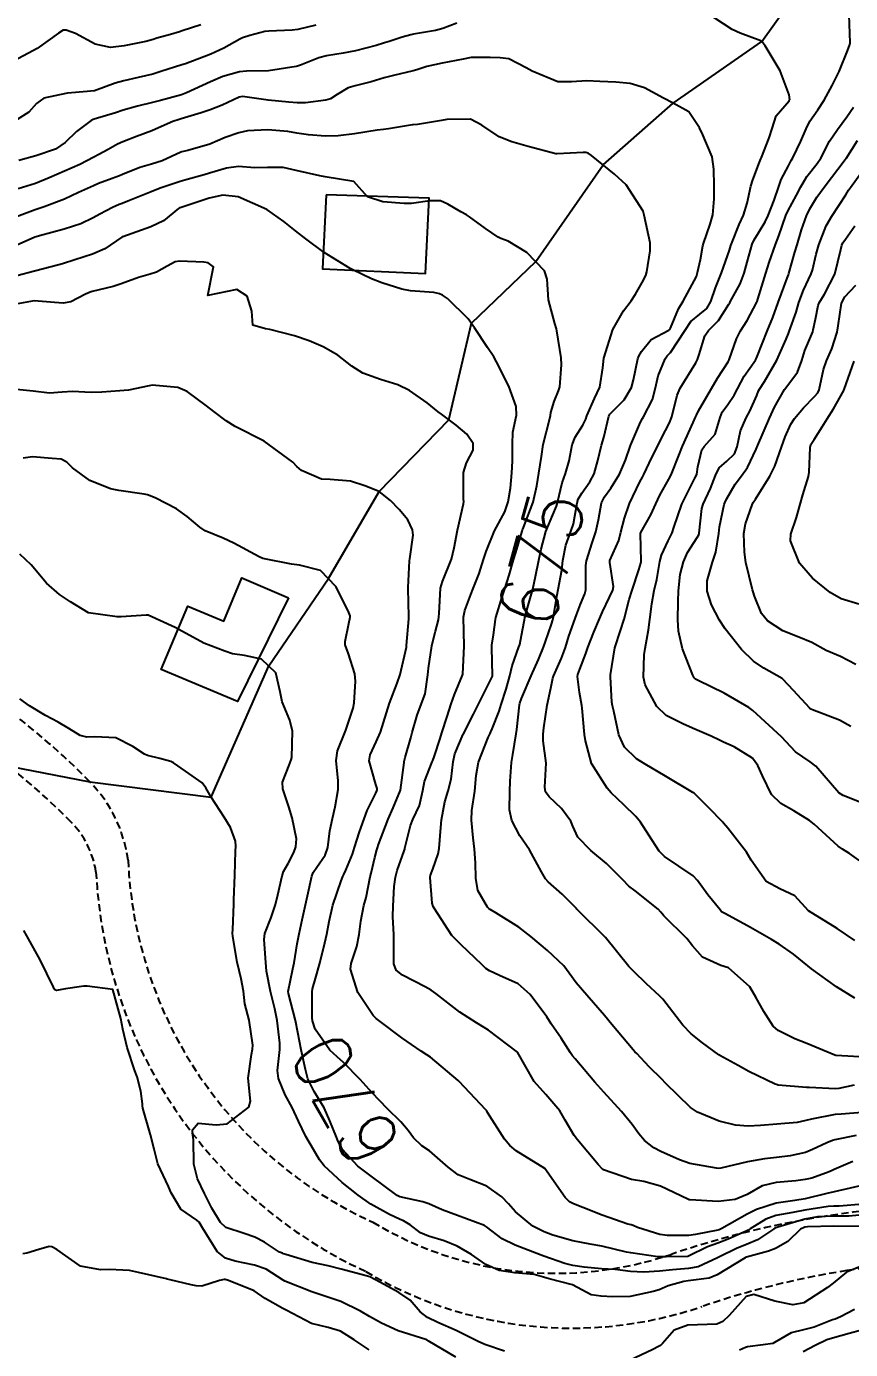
# Model space of a CAD drawing. Header units: metres. Extents: x 292545 to 299085, y 7450245 to 7463078.
# Drawn here: x 295480.9 to 295537.8, y 7462277.1 to 7462368.5 of the extents above; entities that cross this region are included whole.
import ezdxf
from ezdxf.enums import TextEntityAlignment as Align

# ---------------------------------------------------------------- set-up
doc = ezdxf.new("R2010")
doc.units = ezdxf.units.M
doc.linetypes.add('DASHED', pattern=[0.75, 0.5, -0.25])
for name, color, linetype in [('Cotas', 45, 'Continuous'), ('Curvas de Nivel 1m', 11, 'Continuous'), ('Curvas de Nivel 5m', 15, 'Continuous'), ('Edificações', 30, 'Continuous'), ('Hidrografia', 140, 'Continuous'), ('Vias Secundárias', 230, 'DASHED')]:
    doc.layers.add(name, color=color, linetype=linetype)
doc.styles.add('Style-STANDARD', font='STANDARD.shx')

msp = doc.modelspace()

# ---------------------------------------------------------------- linework, layer by layer
at = {"layer": 'Curvas de Nivel 1m', "flags": 128}
for points, elevation in [([(295538.802, 7462297.286), (295537.636, 7462297.362), (295536.803, 7462297.417), (295536.74, 7462297.434), (295534.811, 7462298.225), (295533.975, 7462298.563), (295532.82, 7462299.133), (295532.484, 7462299.423), (295531.829, 7462300.439), (295531.283, 7462301.436), (295530.86, 7462302.155), (295529.4, 7462303.455), (295528.875, 7462303.629), (295527.593, 7462304.193), (295526.895, 7462304.975), (295526.518, 7462305.494), (295524.918, 7462307.063), (295524.721, 7462307.313), (295524.535, 7462307.514), (295522.935, 7462308.774), (295522.516, 7462309.114), (295522.088, 7462309.543), (295520.96, 7462310.673), (295519.869, 7462311.571), (295518.982, 7462312.489), (295518.645, 7462313.241), (295518.495, 7462313.587), (295517.862, 7462314.458), (295517.01, 7462315.271), (295516.752, 7462315.613), (295516.693, 7462315.939), (295516.791, 7462317.604), (295516.597, 7462319.146), (295516.582, 7462319.607), (295516.632, 7462320.044), (295516.863, 7462321.603), (295517.105, 7462322.786), (295517.247, 7462323.463), (295517.296, 7462323.598), (295517.862, 7462324.856), (295518.12, 7462325.59), (295518.365, 7462326.368), (295518.804, 7462327.584), (295518.898, 7462327.851), (295519.173, 7462328.586), (295519.463, 7462329.294), (295519.532, 7462329.577), (295519.536, 7462331.241), (295519.576, 7462331.576), (295519.98, 7462332.814), (295520.233, 7462333.57), (295520.4, 7462334.409), (295520.629, 7462335.566), (295520.833, 7462335.99), (295521.269, 7462336.6), (295521.858, 7462337.551), (295522.272, 7462338.525), (295522.626, 7462339.54), (295523.319, 7462341.148), (295523.445, 7462341.405), (295523.514, 7462341.528), (295524.143, 7462342.72), (295524.356, 7462343.52), (295524.542, 7462344.338), (295525.006, 7462345.514), (295525.16, 7462345.727), (295525.378, 7462345.97), (295526.39, 7462347.495), (295526.794, 7462348.098), (295527.41, 7462348.617), (295527.894, 7462348.997), (295528.165, 7462349.473), (295528.487, 7462350.415), (295528.912, 7462351.465), (295529.059, 7462351.851), (295529.459, 7462353.028), (295529.565, 7462353.356), (295529.595, 7462353.459), (295530.14, 7462354.797), (295530.429, 7462355.451), (295530.683, 7462356.266), (295530.947, 7462357.446), (295531.072, 7462357.892), (295531.538, 7462359.097), (295531.632, 7462359.339), (295531.664, 7462359.429), (295532.204, 7462360.776), (295532.409, 7462361.422), (295532.689, 7462362.302), (295533.582, 7462363.335), (295533.613, 7462363.379), (295533.622, 7462363.41), (295533.588, 7462363.754), (295532.971, 7462365.416), (295531.916, 7462367.141), (295531.696, 7462367.429), (295531.633, 7462367.476), (295530.204, 7462368.017), (295529.641, 7462368.27), (295527.772, 7462369.479)], 677), ([(295538.114, 7462301.357), (295536.861, 7462302.147), (295535.127, 7462303.387), (295534.875, 7462303.597), (295533.888, 7462304.41), (295532.89, 7462305.106), (295532.362, 7462305.425), (295530.905, 7462306.256), (295529.179, 7462307.197), (295528.921, 7462307.341), (295528.861, 7462307.4), (295528.81, 7462307.462), (295527.955, 7462308.497), (295527.243, 7462309.485), (295526.948, 7462309.825), (295525.973, 7462310.485), (295524.968, 7462311.151), (295524.61, 7462311.514), (295523.883, 7462312.622), (295523.305, 7462313.527), (295522.997, 7462313.904), (295522.172, 7462314.709), (295521.296, 7462315.556), (295521.017, 7462315.863), (295519.936, 7462317.571), (295519.501, 7462319.133), (295519.449, 7462319.576), (295519.282, 7462321.386), (295519.254, 7462321.578), (295519.102, 7462322.487), (295518.966, 7462323.581), (295518.986, 7462323.71), (295519.118, 7462324.083), (295519.529, 7462325.176), (295519.665, 7462325.575), (295520.084, 7462326.635), (295520.472, 7462327.567), (295520.684, 7462328.048), (295521.178, 7462329.053), (295521.39, 7462329.557), (295521.438, 7462329.809), (295521.202, 7462331.449), (295521.19, 7462331.56), (295521.203, 7462331.596), (295521.804, 7462332.972), (295521.965, 7462333.549), (295522.211, 7462334.513), (295522.557, 7462335.54), (295523.268, 7462337.028), (295523.445, 7462337.355), (295523.532, 7462337.527), (295524.105, 7462338.707), (295524.502, 7462339.518), (295524.771, 7462340.052), (295525.319, 7462341.096), (295525.468, 7462341.508), (295525.838, 7462343.01), (295526.051, 7462343.5), (295527.13, 7462345.243), (295527.256, 7462345.482), (295527.376, 7462345.833), (295527.749, 7462347.117), (295528.015, 7462347.474), (295528.705, 7462348.166), (295529.42, 7462349.289), (295529.482, 7462349.4), (295529.517, 7462349.459), (295530.193, 7462350.694), (295530.478, 7462351.45), (295530.694, 7462352.204), (295531.04, 7462353.444), (295531.169, 7462353.741), (295531.475, 7462354.216), (295531.934, 7462354.986), (295532.14, 7462355.43), (295532.559, 7462356.479), (295532.862, 7462357.42), (295533.037, 7462357.898), (295533.535, 7462358.859), (295533.73, 7462359.218), (295533.837, 7462359.407), (295534.395, 7462360.557), (295534.75, 7462361.398), (295535.022, 7462361.941), (295535.576, 7462362.726), (295536.015, 7462363.384), (295536.565, 7462364.409), (295537.051, 7462365.368), (295537.627, 7462366.788), (295537.768, 7462367.223), (295537.79, 7462367.358), (295537.728, 7462369.283)], 678), ([(295492.937, 7462368.597), (295491.637, 7462368.165), (295491.446, 7462368.102), (295490.835, 7462367.918), (295489.896, 7462367.662), (295489.629, 7462367.581), (295489.136, 7462367.446), (295487.625, 7462367.146), (295486.695, 7462367.035), (295485.626, 7462367.253), (295484.265, 7462367.994), (295483.636, 7462368.233), (295483.419, 7462368.22), (295483.09, 7462368.008), (295481.622, 7462366.953), (295481.027, 7462366.628), (295479.947, 7462366.047)], 679), ([(295500.872, 7462368.57), (295499.64, 7462368.273), (295499.244, 7462368.211), (295497.638, 7462368.163), (295497.351, 7462368.129), (295496.327, 7462367.853), (295495.802, 7462367.688), (295495.63, 7462367.605), (295494.52, 7462366.975), (295493.62, 7462366.563), (295491.872, 7462365.906), (295491.612, 7462365.817), (295490.173, 7462365.358), (295489.606, 7462365.192), (295488.6, 7462364.942), (295487.601, 7462364.727), (295487, 7462364.565), (295485.593, 7462364.035), (295485.548, 7462364.025), (295485.076, 7462363.985), (295483.725, 7462363.864), (295483.591, 7462363.845), (295482.078, 7462363.531), (295481.58, 7462363.16), (295481.039, 7462362.567), (295480.241, 7462362.043)], 678), ([(295510.631, 7462368.697), (295509.643, 7462368.334), (295509.146, 7462368.192), (295507.636, 7462367.941), (295507.453, 7462367.905), (295506.854, 7462367.728), (295505.938, 7462367.429), (295505.629, 7462367.338), (295505.043, 7462367.164), (295503.623, 7462366.794), (295502.768, 7462366.632), (295501.62, 7462366.457), (295501.095, 7462366.318), (295499.817, 7462365.808), (295499.674, 7462365.747), (295499.612, 7462365.733), (295499.523, 7462365.722), (295497.609, 7462365.421), (295496.081, 7462365.383), (295495.608, 7462365.345), (295494.462, 7462365.013), (295493.601, 7462364.654), (295491.95, 7462363.905), (295491.703, 7462363.797), (295491.591, 7462363.759), (295490.154, 7462363.355), (295489.582, 7462363.218), (295488.543, 7462362.981), (295487.574, 7462362.688), (295487.027, 7462362.509), (295485.565, 7462362.086), (295485.485, 7462362.06), (295485.341, 7462361.982), (295484.335, 7462361.212), (295483.547, 7462360.453), (295482.879, 7462360.01), (295481.538, 7462359.534), (295480.356, 7462359.22)], 677), ([(295538.084, 7462295.357), (295537.025, 7462295.122), (295536.779, 7462295.107), (295534.973, 7462295.195), (295534.78, 7462295.206), (295532.835, 7462295.367), (295532.782, 7462295.372), (295532.611, 7462295.422), (295530.792, 7462296.312), (295530.054, 7462296.71), (295528.802, 7462297.408), (295528.772, 7462297.43), (295528.732, 7462297.461), (295527.604, 7462298.272), (295526.817, 7462298.904), (295526.242, 7462299.496), (295524.85, 7462301.298), (295524.653, 7462301.513), (295523.71, 7462302.376), (295522.869, 7462303.175), (295522.515, 7462303.544), (295520.903, 7462305.56), (295518.922, 7462307.524), (295518.898, 7462307.556), (295518.872, 7462307.581), (295517.896, 7462308.559), (295516.941, 7462309.392), (295516.746, 7462309.612), (295516.476, 7462310.089), (295515.632, 7462311.623), (295514.983, 7462312.588), (295514.414, 7462313.636), (295514.267, 7462314.371), (295514.278, 7462315.637), (295514.304, 7462316.356), (295514.403, 7462317.636), (295514.493, 7462318.191), (295514.729, 7462319.633), (295514.771, 7462319.93), (295514.954, 7462321.631), (295514.978, 7462321.748), (295515.097, 7462322.061), (295515.746, 7462323.621), (295516.258, 7462324.747), (295516.607, 7462325.608), (295516.74, 7462326.005), (295517.157, 7462327.208), (295517.252, 7462327.508), (295517.277, 7462327.599), (295517.544, 7462329.231), (295517.624, 7462329.596), (295517.871, 7462330.919), (295517.947, 7462331.593), (295518.157, 7462332.652), (295518.509, 7462333.587), (295518.692, 7462334.132), (295518.943, 7462335.583), (295519.014, 7462335.825), (295519.263, 7462336.234), (295519.817, 7462337.032), (295520.103, 7462337.572), (295520.359, 7462338.502), (295520.629, 7462339.567), (295520.781, 7462340.093), (295521.134, 7462341.562), (295521.19, 7462341.696), (295521.327, 7462341.849), (295522.181, 7462342.701), (295522.68, 7462343.537), (295522.823, 7462344.071), (295523.134, 7462345.532), (295523.204, 7462345.702), (295523.378, 7462346.018), (295524.051, 7462346.858), (295525.264, 7462347.511), (295525.348, 7462347.556), (295525.395, 7462347.649), (295525.947, 7462348.97), (295526.262, 7462349.497), (295527.172, 7462351.216), (295527.262, 7462351.483), (295527.452, 7462352.373), (295527.62, 7462353.32), (295527.656, 7462353.478), (295528.132, 7462354.825), (295528.305, 7462355.472), (295528.405, 7462356.57), (295528.411, 7462357.471), (295528.376, 7462358.625), (295528.254, 7462359.473), (295527.56, 7462361.165), (295527.443, 7462361.363), (295527.381, 7462361.483), (295526.653, 7462362.573), (295525.58, 7462363.176), (295524.909, 7462363.517), (295523.594, 7462364.25), (295522.596, 7462364.541), (295521.599, 7462364.635), (295520.5, 7462364.666), (295519.6, 7462364.714), (295518.538, 7462364.651), (295517.599, 7462364.66), (295515.829, 7462365.398), (295515.611, 7462365.513), (295515.414, 7462365.623), (295514.21, 7462366.233), (295513.62, 7462366.321), (295512.933, 7462366.343), (295511.62, 7462366.331), (295511.066, 7462366.228), (295509.615, 7462365.941), (295508.54, 7462365.706), (295507.846, 7462365.479), (295507.608, 7462365.403), (295506.248, 7462365.089), (295505.601, 7462364.93), (295504.705, 7462364.645), (295503.592, 7462364.388), (295503.117, 7462364.247), (295502.354, 7462363.782), (295501.882, 7462363.485), (295501.579, 7462363.392), (295500.174, 7462363.206), (295499.577, 7462363.199), (295499.004, 7462363.246), (295497.586, 7462363.398), (295495.818, 7462363.629), (295495.589, 7462363.589), (295494.416, 7462363.036), (295493.576, 7462362.719), (295492.949, 7462362.512), (295491.566, 7462362.091), (295491.424, 7462362.052), (295491.006, 7462361.916), (295490.003, 7462361.481), (295489.556, 7462361.272), (295488.475, 7462360.869), (295487.548, 7462360.518), (295487.169, 7462360.341), (295486.527, 7462359.97), (295485.886, 7462359.628), (295485.535, 7462359.446), (295484.567, 7462358.95), (295483.52, 7462358.495), (295482.452, 7462358.016), (295481.517, 7462357.634), (295480.297, 7462357.256)], 676), ([(295538.129, 7462305.358), (295536.905, 7462306.178), (295534.923, 7462307.39), (295533.972, 7462308.443), (295532.938, 7462308.911), (295531.991, 7462309.43), (295530.965, 7462310.889), (295530.635, 7462311.443), (295529.341, 7462313.105), (295529.039, 7462313.46), (295528.993, 7462313.514), (295528.042, 7462314.513), (295527.061, 7462315.489), (295527.013, 7462315.525), (295526.926, 7462315.579), (295525.031, 7462316.695), (295523.631, 7462317.524), (295523.047, 7462317.898), (295522.208, 7462318.696), (295521.813, 7462319.549), (295521.459, 7462321.183), (295521.377, 7462321.556), (295521.339, 7462321.8), (295521.241, 7462323.558), (295521.245, 7462323.689), (295521.537, 7462325.554), (295521.934, 7462326.765), (295522.178, 7462327.545), (295522.53, 7462328.893), (295522.729, 7462329.537), (295523.197, 7462330.958), (295523.331, 7462331.399), (295523.351, 7462331.529), (295523.307, 7462333.454), (295523.327, 7462333.529), (295524.025, 7462334.742), (295524.377, 7462335.519), (295524.659, 7462336.116), (295525.27, 7462337.213), (295525.424, 7462337.508), (295525.955, 7462338.838), (295526.206, 7462339.496), (295526.959, 7462341.125), (295527.113, 7462341.483), (295527.177, 7462341.63), (295527.33, 7462341.921), (295527.903, 7462342.916), (295528.222, 7462343.471), (295528.643, 7462344.184), (295529.372, 7462345.318), (295529.427, 7462345.405), (295529.451, 7462345.459), (295529.944, 7462346.898), (295530.231, 7462347.452), (295530.683, 7462348.168), (295531.349, 7462349.441), (295531.374, 7462349.49), (295531.425, 7462349.653), (295531.977, 7462351.432), (295532.206, 7462352.185), (295532.64, 7462353.422), (295532.874, 7462354.016), (295533.359, 7462355.412), (295533.496, 7462355.732), (295534.096, 7462356.815), (295534.402, 7462357.401), (295534.812, 7462358.109), (295535.529, 7462359.009), (295535.783, 7462359.386), (295536.366, 7462360.562), (295536.921, 7462361.37), (295537.572, 7462362.228), (295538.031, 7462362.902)], 679), ([(295538.214, 7462291.88), (295536.735, 7462291.585), (295536.57, 7462291.536), (295536.188, 7462291.375), (295535.203, 7462290.908), (295534.723, 7462290.716), (295533.653, 7462290.472), (295532.717, 7462290.357), (295531.874, 7462290.27), (295530.712, 7462290.072), (295528.867, 7462289.62), (295528.714, 7462289.603), (295528.566, 7462289.62), (295526.718, 7462289.955), (295526.017, 7462290.2), (295524.726, 7462290.78), (295524.233, 7462291.022), (295523.586, 7462291.527), (295523.207, 7462292.002), (295522.744, 7462292.647), (295522.002, 7462293.548), (295520.773, 7462294.885), (295520.164, 7462295.566), (295518.799, 7462297.166), (295518.614, 7462297.395), (295518.485, 7462297.585), (295517.829, 7462298.611), (295517.143, 7462299.605), (295516.83, 7462300.068), (295515.68, 7462301.622), (295514.86, 7462302.347), (295513.566, 7462302.943), (295512.869, 7462303.249), (295512.624, 7462303.408), (295512.362, 7462303.658), (295510.894, 7462305.08), (295510.28, 7462305.686), (295509.046, 7462307.574), (295508.988, 7462307.699), (295508.925, 7462307.931), (295508.769, 7462309.702), (295508.792, 7462309.855), (295508.952, 7462310.282), (295509.332, 7462311.331), (295509.404, 7462311.696), (295509.521, 7462313.162), (295509.566, 7462313.694), (295509.782, 7462314.916), (295510.024, 7462315.69), (295510.228, 7462316.485), (295510.367, 7462317.687), (295510.494, 7462318.24), (295511.062, 7462319.599), (295511.1, 7462319.679), (295511.78, 7462320.972), (295512.118, 7462321.665), (295513.077, 7462323.615), (295513.087, 7462323.65), (295513.035, 7462325.554), (295513.035, 7462325.651), (295513.038, 7462325.747), (295513.145, 7462326.47), (295513.299, 7462327.51), (295513.327, 7462327.648), (295513.745, 7462329.076), (295513.935, 7462329.642), (295514.243, 7462330.589), (295514.548, 7462331.637), (295514.7, 7462332.145), (295515.131, 7462333.631), (295515.159, 7462333.706), (295515.235, 7462333.866), (295515.885, 7462335.621), (295516.147, 7462336.74), (295516.292, 7462337.615), (295516.463, 7462338.78), (295516.597, 7462339.611), (295517.018, 7462341.303), (295517.082, 7462341.604), (295517.114, 7462341.815), (295517.337, 7462342.568), (295517.635, 7462343.311), (295517.728, 7462343.596), (295517.847, 7462345.116), (295517.819, 7462345.596), (295517.542, 7462347.448), (295517.514, 7462347.599), (295517.398, 7462347.955), (295516.954, 7462349.607), (295516.861, 7462351.033), (295516.683, 7462351.611), (295515.461, 7462352.856), (295514.164, 7462353.64), (295513.662, 7462353.834), (295513.476, 7462353.93), (295512.612, 7462354.528), (295511.489, 7462355.323), (295511.282, 7462355.464), (295510.906, 7462355.679), (295510.003, 7462356.197), (295509.5, 7462356.425), (295508.762, 7462356.446), (295507.498, 7462356.247), (295506.982, 7462356.242), (295505.499, 7462356.373), (295504.446, 7462356.7), (295503.513, 7462357.77), (295501.517, 7462358.094), (295501.15, 7462358.163), (295499.524, 7462358.541), (295498.615, 7462358.736), (295497.526, 7462358.735), (295496.665, 7462358.709), (295495.527, 7462358.8), (295494.693, 7462358.7), (295493.52, 7462358.34), (295493.166, 7462358.238), (295491.985, 7462357.903), (295491.511, 7462357.76), (295490.122, 7462357.308), (295489.504, 7462357.063), (295488.006, 7462356.46), (295487.496, 7462356.26), (295487.284, 7462356.173), (295486.817, 7462355.967), (295485.94, 7462355.524), (295485.486, 7462355.261), (295484.63, 7462354.84), (295483.478, 7462354.472), (295481.787, 7462354.025), (295481.546, 7462353.955), (295481.471, 7462353.924), (295480.166, 7462353.34)], 674), ([(295538.537, 7462314.876), (295537.307, 7462315.366), (295537.016, 7462315.551), (295535.417, 7462317.386), (295535.046, 7462317.679), (295534.031, 7462318.383), (295533.063, 7462319.42), (295531.081, 7462321.224), (295530.797, 7462321.443), (295529.097, 7462322.423), (295527.3, 7462323.297), (295527.112, 7462323.397), (295527.026, 7462323.491), (295526.931, 7462323.675), (295526.226, 7462325.499), (295525.938, 7462326.715), (295525.895, 7462327.503), (295525.912, 7462328.766), (295525.929, 7462329.503), (295526.064, 7462330.632), (295526.278, 7462331.499), (295526.561, 7462332.148), (295527.228, 7462333.178), (295527.344, 7462333.367), (295527.371, 7462333.479), (295527.547, 7462335.18), (295527.632, 7462335.476), (295528.158, 7462336.577), (295528.505, 7462337.468), (295528.754, 7462337.992), (295529.288, 7462338.466), (295529.797, 7462338.954), (295530, 7462339.453), (295530.22, 7462340.545), (295530.615, 7462341.447), (295530.875, 7462341.9), (295531.346, 7462342.986), (295531.477, 7462343.312), (295531.545, 7462343.437), (295531.873, 7462343.947), (295532.742, 7462345.419), (295533.388, 7462346.876), (295533.532, 7462347.268), (295533.588, 7462347.408), (295534.071, 7462348.746), (295534.263, 7462349.402), (295534.573, 7462350.258), (295535.106, 7462351.393), (295535.197, 7462351.641), (295535.456, 7462352.745), (295535.625, 7462353.388), (295536.146, 7462354.717), (295536.528, 7462355.374), (295537.508, 7462356.86), (295537.693, 7462357.176), (295537.817, 7462357.357), (295538.534, 7462358.339)], 681), ([(295537.98, 7462290.091), (295536.705, 7462289.536), (295536.593, 7462289.483), (295536.352, 7462289.374), (295535.143, 7462288.941), (295534.697, 7462288.833), (295534.045, 7462288.749), (295532.695, 7462288.641), (295531.727, 7462288.395), (295530.687, 7462287.802), (295529.864, 7462287.452), (295528.681, 7462287.325), (295526.744, 7462287.428), (295526.682, 7462287.438), (295526.579, 7462287.491), (295524.696, 7462288.392), (295523.533, 7462288.695), (295522.702, 7462288.845), (295520.767, 7462289.504), (295520.712, 7462289.53), (295520.678, 7462289.56), (295520.39, 7462289.89), (295518.96, 7462291.578), (295518.736, 7462291.871), (295518.109, 7462292.952), (295517.738, 7462293.595), (295516.77, 7462294.723), (295515.972, 7462295.618), (295514.803, 7462297.63), (295512.818, 7462299.147), (295512.516, 7462299.351), (295511.989, 7462299.663), (295510.834, 7462300.407), (295509.163, 7462301.697), (295508.855, 7462301.909), (295508.422, 7462302.139), (295506.865, 7462302.947), (295506.439, 7462303.297), (295506.258, 7462303.729), (295506.258, 7462304.354), (295506.261, 7462305.73), (295506.192, 7462307.007), (295506.212, 7462307.731), (295506.296, 7462309.089), (295506.373, 7462309.729), (295506.489, 7462310.188), (295506.97, 7462311.543), (295507.024, 7462311.668), (295507.039, 7462311.719), (295507.415, 7462313.289), (295507.579, 7462313.714), (295508.037, 7462314.68), (295508.281, 7462315.707), (295508.397, 7462316.331), (295508.919, 7462317.701), (295508.955, 7462317.79), (295509.046, 7462318.03), (295509.46, 7462319.295), (295509.581, 7462319.695), (295509.945, 7462320.826), (295510.239, 7462321.689), (295510.455, 7462322.331), (295511.02, 7462323.681), (295511.042, 7462323.752), (295511.133, 7462325.68), (295511.089, 7462327.671), (295511.168, 7462328.14), (295511.596, 7462329.248), (295511.755, 7462329.664), (295512.158, 7462330.696), (295512.472, 7462331.657), (295512.655, 7462332.212), (295513.233, 7462333.65), (295513.927, 7462334.962), (295514.172, 7462335.641), (295514.32, 7462336.587), (295514.418, 7462337.639), (295514.477, 7462338.452), (295514.463, 7462339.638), (295514.497, 7462340.453), (295514.748, 7462341.636), (295514.73, 7462342.238), (295514.208, 7462343.641), (295513.37, 7462345.318), (295513.168, 7462345.652), (295512.741, 7462346.294), (295511.852, 7462347.665), (295511.402, 7462348.293), (295509.965, 7462349.692), (295509.641, 7462349.913), (295509.426, 7462350.011), (295509.034, 7462350.096), (295507.428, 7462350.224), (295506.827, 7462350.328), (295505.433, 7462350.765), (295504.727, 7462351.042), (295503.442, 7462351.667), (295503.25, 7462351.772), (295501.459, 7462352.862), (295500.183, 7462353.803), (295499.479, 7462354.373), (295498.674, 7462355.011), (295497.493, 7462355.84), (295495.501, 7462356.715), (295494.454, 7462356.827), (295493.5, 7462356.611), (295491.57, 7462355.985), (295491.493, 7462355.962), (295491.455, 7462355.949), (295491.394, 7462355.911), (295490.342, 7462355.064), (295489.48, 7462354.635), (295487.548, 7462353.959), (295487.495, 7462353.938), (295487.472, 7462353.925), (295486.301, 7462353.131), (295485.455, 7462352.762), (295484.864, 7462352.573), (295483.444, 7462352.102), (295483.37, 7462352.075), (295483.12, 7462352.005), (295481.438, 7462351.568), (295480.218, 7462351.26)], 673), ([(295537.851, 7462320.139), (295537.075, 7462320.571), (295535.198, 7462321.272), (295535.082, 7462321.32), (295535.046, 7462321.354), (295535.013, 7462321.391), (295533.889, 7462322.614), (295533.151, 7462323.41), (295533.113, 7462323.44), (295531.845, 7462324.154), (295531.125, 7462324.646), (295530.291, 7462325.448), (295529.154, 7462326.868), (295528.763, 7462327.466), (295528.223, 7462328.524), (295527.912, 7462329.479), (295527.909, 7462330.198), (295528.292, 7462331.474), (295528.52, 7462332.16), (295528.727, 7462333.465), (295528.782, 7462333.92), (295529.095, 7462335.462), (295529.133, 7462335.582), (295529.257, 7462335.824), (295529.861, 7462336.86), (295530.303, 7462337.45), (295530.706, 7462338.021), (295531.3, 7462339.273), (295531.352, 7462339.389), (295531.369, 7462339.439), (295531.416, 7462339.55), (295532.221, 7462341.427), (295532.573, 7462342.183), (295533.267, 7462343.411), (295533.354, 7462343.528), (295534.154, 7462344.613), (295534.452, 7462345.399), (295534.678, 7462346.099), (295535.211, 7462347.392), (295535.255, 7462347.532), (295535.406, 7462348.265), (295535.593, 7462349.216), (295535.662, 7462349.386), (295536.027, 7462349.979), (295536.746, 7462351.37), (295537.164, 7462353.069), (295537.226, 7462353.364), (295537.299, 7462353.529), (295537.469, 7462353.785), (295538.122, 7462354.715)], 682), ([(295538.694, 7462288.455), (295537.796, 7462288.255), (295536.689, 7462287.989), (295536.193, 7462287.87), (295534.684, 7462287.501), (295533.967, 7462287.401), (295532.681, 7462287.211), (295531.334, 7462286.776), (295530.673, 7462286.443), (295528.944, 7462285.466), (295528.755, 7462285.375), (295528.661, 7462285.342), (295527.103, 7462285.039), (295526.655, 7462284.971), (295525.184, 7462284.976), (295524.656, 7462285.055), (295523.103, 7462285.533), (295522.801, 7462285.675), (295522.665, 7462285.715), (295522.447, 7462285.761), (295520.671, 7462286.391), (295519.337, 7462286.913), (295518.679, 7462287.171), (295518.407, 7462287.311), (295518.108, 7462287.589), (295516.713, 7462289.61), (295514.725, 7462290.816), (295514.284, 7462291.192), (295513.92, 7462291.638), (295512.751, 7462293.467), (295512.683, 7462293.582), (295512.629, 7462293.652), (295510.782, 7462295.62), (295510.72, 7462295.681), (295508.799, 7462297.285), (295508.557, 7462297.46), (295508.154, 7462297.71), (295506.816, 7462298.631), (295505.328, 7462299.745), (295505.048, 7462299.96), (295504.837, 7462300.163), (295503.79, 7462301.761), (295503.27, 7462303.365), (295503.308, 7462303.766), (295503.709, 7462304.944), (295503.881, 7462305.76), (295503.976, 7462306.696), (295504.202, 7462307.757), (295504.354, 7462308.331), (295504.64, 7462309.753), (295504.698, 7462310.001), (295504.963, 7462311.072), (295505.101, 7462311.618), (295505.135, 7462311.748), (295505.212, 7462311.983), (295505.866, 7462313.737), (295506.223, 7462314.513), (295506.731, 7462315.724), (295506.976, 7462317.654), (295506.979, 7462317.721), (295507.046, 7462317.996), (295507.432, 7462319.343), (295507.538, 7462319.715), (295507.875, 7462320.918), (295508.186, 7462321.709), (295508.425, 7462322.381), (295508.61, 7462323.705), (295508.661, 7462324.161), (295508.898, 7462325.702), (295508.935, 7462325.903), (295509.148, 7462326.72), (295509.35, 7462327.508), (295509.383, 7462327.697), (295509.405, 7462327.936), (295509.499, 7462329.695), (295509.634, 7462330.14), (295510.25, 7462331.684), (295510.431, 7462332.466), (295510.673, 7462333.678), (295511.087, 7462335.508), (295511.102, 7462335.672), (295511.09, 7462335.838), (295511.081, 7462337.673), (295511.29, 7462338.342), (295511.756, 7462339.208), (295511.739, 7462339.666), (295511.31, 7462340.331), (295510.58, 7462340.945), (295509.553, 7462341.697), (295509.326, 7462341.872), (295508.564, 7462342.478), (295507.347, 7462343.343), (295506.542, 7462343.728), (295505.356, 7462344.087), (295504.125, 7462344.523), (295503.365, 7462345.023), (295502.397, 7462345.78), (295501.381, 7462346.349), (295500.422, 7462346.765), (295499.392, 7462347.119), (295497.696, 7462347.54), (295497.399, 7462347.597), (295496.52, 7462347.849), (295496.454, 7462348.808), (295496.124, 7462349.853), (295495.427, 7462350.311), (295493.423, 7462349.89), (295493.799, 7462351.885), (295493.447, 7462352.156), (295493.145, 7462352.195), (295491.448, 7462352.278), (295491.147, 7462352.214), (295490.607, 7462351.918), (295489.867, 7462351.497), (295489.437, 7462351.361), (295488.629, 7462351.136), (295487.43, 7462350.696), (295486.875, 7462350.519), (295485.425, 7462350.182), (295485.272, 7462350.134), (295484.959, 7462349.985), (295483.951, 7462349.461), (295483.417, 7462349.372), (295482.821, 7462349.413), (295481.418, 7462349.518), (295480.152, 7462349.306)], 672), ([(295538.189, 7462324.419), (295537.129, 7462324.953), (295536.153, 7462325.38), (295535.141, 7462325.941), (295534.251, 7462326.295), (295533.153, 7462326.745), (295532.098, 7462327.426), (295531.679, 7462327.943), (295531.18, 7462329.133), (295531.091, 7462329.441), (295531.055, 7462329.571), (295530.581, 7462331.446), (295530.488, 7462332.173), (295530.464, 7462333.448), (295530.571, 7462334.116), (295531.03, 7462335.442), (295531.104, 7462335.591), (295531.257, 7462335.834), (295532.249, 7462337.425), (295532.59, 7462338.114), (295533.052, 7462339.414), (295533.31, 7462340.138), (295533.705, 7462341.02), (295533.947, 7462341.404), (295534.585, 7462342.146), (295535.346, 7462342.914), (295535.563, 7462343.174), (295535.655, 7462343.387), (295535.964, 7462344.787), (295536.175, 7462345.382), (295536.538, 7462346.222), (295536.906, 7462347.375), (295536.976, 7462347.798), (295537.198, 7462349.363), (295537.427, 7462349.8), (295538.186, 7462350.602)], 683), ([(295538.393, 7462328.57), (295537.179, 7462328.949), (295536.419, 7462329.378), (295535.193, 7462330.364), (295534.291, 7462331.399), (295533.678, 7462332.954), (295533.694, 7462333.405), (295534.081, 7462334.565), (295534.334, 7462335.399), (295534.522, 7462336.136), (295534.912, 7462337.394), (295534.964, 7462337.706), (295535.029, 7462339.393), (295535.091, 7462339.606), (295535.309, 7462339.95), (295535.875, 7462340.827), (295536.217, 7462341.381), (295536.643, 7462342.068), (295537.352, 7462343.332), (295537.371, 7462343.37), (295537.382, 7462343.399), (295538.074, 7462345.359)], 684), ([(295538.681, 7462287.149), (295537.044, 7462287.001), (295536.679, 7462286.995), (295536.275, 7462286.972), (295534.676, 7462286.737), (295533.847, 7462286.575), (295532.672, 7462286.353), (295531.984, 7462286.112), (295530.887, 7462285.438), (295530.749, 7462285.352), (295530.661, 7462285.308), (295529.378, 7462284.733), (295528.648, 7462284.448), (295527.931, 7462284.19), (295526.634, 7462283.542), (295526.592, 7462283.532), (295525.083, 7462283.506), (295524.642, 7462283.501), (295524.507, 7462283.512), (295522.636, 7462283.776), (295522.349, 7462283.831), (295520.643, 7462284.229), (295519.828, 7462284.385), (295518.648, 7462284.604), (295517.261, 7462284.994), (295516.657, 7462285.22), (295515.872, 7462285.618), (295514.673, 7462286.617), (295514.2, 7462287.159), (295513.731, 7462287.644), (295512.694, 7462288.387), (295511.519, 7462288.854), (295510.705, 7462289.158), (295510.017, 7462289.687), (295508.724, 7462290.828), (295508.199, 7462291.18), (295507.621, 7462291.717), (295507.254, 7462292.239), (295506.744, 7462292.833), (295505.808, 7462293.739), (295504.769, 7462294.822), (295503.947, 7462295.758), (295502.794, 7462296.921), (295502.344, 7462297.323), (295501.85, 7462297.784), (295500.824, 7462299.223), (295500.651, 7462299.802), (295500.624, 7462300.014), (295500.622, 7462301.802), (295500.652, 7462302.005), (295500.862, 7462302.731), (295501.149, 7462303.796), (295501.493, 7462305.192), (295501.637, 7462305.789), (295501.797, 7462306.672), (295502.063, 7462307.783), (295502.626, 7462309.461), (295502.742, 7462309.773), (295502.808, 7462309.908), (295502.949, 7462310.207), (295503.41, 7462311.322), (295503.55, 7462311.764), (295503.894, 7462312.85), (295504.209, 7462313.758), (295504.424, 7462314.333), (295505.02, 7462315.53), (295505.094, 7462315.677), (295505.118, 7462315.749), (295505.121, 7462315.846), (295505.027, 7462316.135), (295504.574, 7462317.755), (295504.623, 7462318.179), (295505.056, 7462319.068), (295505.348, 7462319.746), (295505.758, 7462321.065), (295505.971, 7462321.737), (295506.507, 7462323.129), (295506.706, 7462323.726), (295507.132, 7462325.601), (295507.149, 7462325.704), (295507.152, 7462325.72), (295507.306, 7462327.573), (295507.31, 7462327.719), (295507.247, 7462329.655), (295507.251, 7462329.719), (295507.352, 7462331.568), (295507.37, 7462331.718), (295507.594, 7462333.349), (295507.546, 7462333.717), (295507.24, 7462334.393), (295506.63, 7462335.112), (295506.026, 7462335.738), (295505.262, 7462336.364), (295504.27, 7462336.758), (295503.272, 7462337.064), (295501.87, 7462337.188), (295501.274, 7462337.222), (295499.894, 7462337.811), (295499.56, 7462338.09), (295499.289, 7462338.379), (295497.303, 7462339.84), (295495.313, 7462340.85), (295494.682, 7462341.235), (295493.832, 7462341.882), (295493.329, 7462342.285), (295491.975, 7462343.272), (295491.347, 7462343.537), (295489.576, 7462343.701), (295489.349, 7462343.669), (295487.932, 7462343.363), (295487.343, 7462343.31), (295486.098, 7462343.216), (295485.345, 7462343.187), (295484.064, 7462343.275), (295483.345, 7462343.225), (295482.476, 7462343.145), (295481.345, 7462343.286), (295479.955, 7462343.435)], 671), ([(295538.419, 7462285.599), (295536.666, 7462285.63), (295534.844, 7462285.576), (295534.664, 7462285.544), (295534.369, 7462285.403), (295533.505, 7462284.556), (295532.643, 7462284.073), (295532.163, 7462283.902), (295530.634, 7462283.481), (295530.602, 7462283.472), (295530.549, 7462283.441), (295528.621, 7462282.252), (295528.059, 7462282.035), (295526.616, 7462281.845), (295526.306, 7462281.803), (295525.213, 7462281.504), (295524.802, 7462281.317), (295524.61, 7462281.23), (295524.191, 7462281.098), (295522.605, 7462280.774), (295521.408, 7462280.749), (295520.605, 7462280.786), (295519.91, 7462280.875), (295518.613, 7462281.58), (295516.997, 7462281.984), (295516.618, 7462282.099), (295515.965, 7462282.271), (295514.621, 7462282.409), (295513.539, 7462282.563), (295512.633, 7462282.975), (295511.626, 7462283.67), (295510.648, 7462284.231), (295509.739, 7462284.603), (295508.655, 7462284.933), (295508.116, 7462285.167), (295507.387, 7462285.719), (295506.933, 7462285.994), (295506.667, 7462286.112), (295505.974, 7462286.433), (295504.677, 7462287.145), (295503.809, 7462287.759), (295502.696, 7462288.641), (295501.454, 7462289.789), (295501.137, 7462290.213), (295500.724, 7462290.91), (295500.193, 7462291.805), (295499.689, 7462292.865), (295499.242, 7462293.815), (295498.766, 7462294.697), (295498.291, 7462295.825), (295498.237, 7462296.377), (295498.384, 7462297.824), (295498.383, 7462298.251), (295498.198, 7462299.826), (295498.042, 7462300.627), (295497.737, 7462301.831), (295497.465, 7462303.236), (295497.412, 7462303.835), (295497.303, 7462305.429), (295497.353, 7462305.836), (295497.798, 7462306.947), (295498.085, 7462307.828), (295498.247, 7462308.509), (295498.54, 7462309.824), (295498.65, 7462310.12), (295498.955, 7462310.658), (295499.356, 7462311.427), (295499.499, 7462311.812), (295499.53, 7462312.363), (295499.232, 7462313.816), (295499.004, 7462314.58), (295498.595, 7462315.824), (295498.576, 7462316.276), (295499.039, 7462317.467), (295499.181, 7462317.818), (295499.228, 7462318), (295499.255, 7462319.817), (295499.074, 7462320.562), (295498.546, 7462321.825), (295498.402, 7462322.525), (295498.124, 7462323.83), (295497.122, 7462324.788), (295495.948, 7462325.028), (295495.126, 7462325.15), (295494.594, 7462325.335), (295493.133, 7462325.89), (295491.149, 7462326.972), (295489.288, 7462327.811), (295489.161, 7462327.83), (295487.417, 7462327.699), (295487.16, 7462327.709), (295485.163, 7462327.98), (295483.916, 7462328.744), (295483.175, 7462329.242), (295482.275, 7462330.019), (295481.202, 7462331.303), (295480.424, 7462332.038)], 669), ([(295513.916, 7462276.999), (295512.561, 7462277.458), (295512.086, 7462277.665), (295510.574, 7462278.42), (295509.305, 7462278.97), (295508.587, 7462279.313), (295508.081, 7462279.708), (295507.401, 7462280.518), (295506.606, 7462281.031), (295505.304, 7462281.743), (295504.618, 7462282.122), (295504.109, 7462282.266), (295502.626, 7462282.654), (295501.72, 7462282.874), (295500.632, 7462283.104), (295498.805, 7462283.654), (295498.641, 7462283.721), (295498.568, 7462283.747), (295498.363, 7462283.824), (295497.327, 7462284.517), (295496.653, 7462284.872), (295495.926, 7462285.121), (295494.659, 7462285.527), (295494.297, 7462285.874), (295493.695, 7462286.857), (295493.192, 7462287.885), (295492.698, 7462288.893), (295492.45, 7462289.894), (295492.416, 7462291.581), (295492.386, 7462291.895), (295492.36, 7462292.274), (295492.746, 7462292.737), (295493.998, 7462292.624), (295494.741, 7462292.699), (295496.258, 7462293.847), (295496.359, 7462294.246), (295496.201, 7462295.849), (295496.436, 7462297.482), (295496.509, 7462297.844), (295496.521, 7462298.13), (295496.261, 7462299.849), (295495.978, 7462300.986), (295495.882, 7462301.855), (295495.718, 7462302.714), (295495.442, 7462303.861), (295495.132, 7462305.634), (295495.127, 7462305.867), (295495.147, 7462306.108), (295495.2, 7462307.866), (295495.209, 7462308.149), (295495.272, 7462309.865), (295495.324, 7462311.509), (295495.34, 7462311.864), (295495.324, 7462312.212), (295494.986, 7462313.145), (295494.544, 7462313.874), (295493.655, 7462315.242), (295493.279, 7462315.887), (295493.026, 7462316.231), (295491.882, 7462317.054), (295491.04, 7462317.628), (295490.848, 7462317.72), (295490.093, 7462317.924), (295489.237, 7462318.129), (295489.046, 7462318.212), (295488.239, 7462318.76), (295487.057, 7462319.352), (295485.613, 7462319.419), (295485.057, 7462319.391), (295484.583, 7462319.512), (295483.817, 7462319.999), (295483.069, 7462320.421), (295482.205, 7462320.89), (295481.086, 7462321.567), (295480.42, 7462322.037)], 668), ([(295510.552, 7462276.563), (295508.648, 7462277.699), (295508.564, 7462277.751), (295508.479, 7462277.787), (295506.573, 7462278.383), (295505.412, 7462278.91), (295504.588, 7462279.389), (295503.975, 7462279.756), (295502.599, 7462280.415), (295501.572, 7462280.755), (295500.606, 7462281.077), (295498.725, 7462281.819), (295498.614, 7462281.885), (295497.435, 7462282.648), (295496.629, 7462282.932), (295495.296, 7462283.2), (295494.636, 7462283.411), (295494.052, 7462283.876), (295493.046, 7462285.5), (295492.819, 7462285.888), (295492.664, 7462286.039), (295491.55, 7462286.785), (295490.879, 7462287.917), (295490.69, 7462288.365), (295489.961, 7462289.928), (295489.706, 7462290.947), (295489.462, 7462291.933), (295488.925, 7462293.774), (295488.9, 7462293.939), (295488.891, 7462294.065), (295488.773, 7462294.955), (295488.528, 7462295.943), (295488.38, 7462296.351), (295487.835, 7462297.95), (295487.548, 7462299.227), (295487.395, 7462299.954), (295486.853, 7462301.96), (295485.072, 7462302.204), (295484.855, 7462302.187), (295484.683, 7462302.163), (295483.58, 7462302.003), (295482.958, 7462301.902), (295482.852, 7462301.942), (295482.796, 7462302.011), (295482.74, 7462302.125), (295481.829, 7462304.02), (295480.898, 7462305.673), (295480.707, 7462306.033)], 667), ([(295504.556, 7462277.088), (295503.516, 7462277.76), (295502.572, 7462278.367), (295501.732, 7462278.626), (295500.579, 7462278.898), (295498.828, 7462279.818), (295498.594, 7462279.939), (295497.378, 7462280.616), (295496.606, 7462281.154), (295494.838, 7462281.868), (295494.614, 7462281.928), (295494.543, 7462281.942), (295494.219, 7462281.874), (295493.009, 7462281.486), (295492.609, 7462281.49), (295492.272, 7462281.558), (295490.807, 7462281.917), (295490.614, 7462281.96), (295490.562, 7462281.972), (295488.62, 7462282.426), (295488.008, 7462282.56), (295486.623, 7462282.629), (295485.993, 7462282.599), (295484.626, 7462282.849), (295482.974, 7462284.007), (295482.645, 7462284.186), (295482.449, 7462284.208), (295481.734, 7462284.019), (295480.904, 7462283.762), (295480.638, 7462283.701)], 666), ([(295538.628, 7462282.883), (295537.542, 7462282.443), (295536.616, 7462281.688), (295536.229, 7462281.376), (295534.602, 7462280.322), (295533.831, 7462280.178), (295532.603, 7462280.434), (295531.145, 7462280.897), (295530.606, 7462280.774), (295529.43, 7462279.457), (295529.012, 7462279.038), (295528.584, 7462278.86), (295527.26, 7462278.806), (295526.582, 7462278.774), (295525.637, 7462278.439), (295524.837, 7462277.507), (295524.698, 7462277.373), (295524.561, 7462277.304), (295524.155, 7462277.112), (295522.551, 7462276.337)], 668), ([(295538.091, 7462279.862), (295537.14, 7462279.365), (295536.756, 7462279.203), (295536.59, 7462279.147), (295535.319, 7462278.652), (295534.579, 7462278.453), (295533.733, 7462278.251), (295532.565, 7462277.579), (295532.46, 7462277.526), (295531.797, 7462277.428), (295530.704, 7462277.296), (295530.561, 7462277.252), (295530.162, 7462277.049)], 667), ([(295538.579, 7462278.431), (295537.729, 7462278.205), (295536.571, 7462277.89), (295536.183, 7462277.761), (295535.376, 7462277.388), (295534.558, 7462276.945)], 666)]:
    msp.add_lwpolyline(points, dxfattribs=dict(at, elevation=elevation))
at = {"layer": 'Curvas de Nivel 5m', "flags": 128}
for points, elevation in [([(295538.633, 7462293.473), (295537.189, 7462293.366), (295536.785, 7462293.337), (295536.753, 7462293.335), (295535.126, 7462293.01), (295534.748, 7462292.912), (295534.133, 7462292.786), (295532.745, 7462292.66), (295531.605, 7462292.571), (295530.744, 7462292.524), (295529.879, 7462292.588), (295528.747, 7462292.88), (295527.259, 7462293.485), (295526.758, 7462293.819), (295525.042, 7462295.507), (295524.785, 7462295.764), (295523.904, 7462296.633), (295523.051, 7462297.536), (295522.926, 7462297.66), (295522.805, 7462297.79), (295521.343, 7462299.555), (295520.832, 7462300.178), (295519.603, 7462301.572), (295518.861, 7462302.435), (295518.384, 7462303.103), (295518.005, 7462303.593), (295516.889, 7462304.66), (295515.742, 7462305.622), (295514.909, 7462306.271), (295513.306, 7462307.26), (295512.921, 7462307.49), (295512.832, 7462307.561), (295512.747, 7462307.653), (295512.077, 7462308.806), (295511.934, 7462309.665), (295511.914, 7462310.711), (295511.844, 7462311.667), (295511.759, 7462312.446), (295511.626, 7462313.671), (295511.659, 7462314.329), (295511.86, 7462315.667), (295511.946, 7462316.75), (295512.108, 7462317.664), (295512.776, 7462319.37), (295512.919, 7462319.652), (295512.965, 7462319.751), (295513.068, 7462319.969), (295513.543, 7462321.188), (295513.684, 7462321.644), (295514.034, 7462322.71), (295514.283, 7462323.638), (295514.44, 7462324.317), (295514.915, 7462325.632), (295514.97, 7462325.797), (295515.15, 7462326.772), (295515.287, 7462327.502), (295515.316, 7462327.628), (295515.371, 7462327.833), (295515.869, 7462329.62), (295516.068, 7462330.493), (295516.298, 7462331.614), (295516.459, 7462332.367), (295516.782, 7462333.607), (295517.244, 7462334.756), (295517.506, 7462335.341), (295517.572, 7462335.597), (295517.898, 7462336.969), (295518.127, 7462337.592), (295518.394, 7462338.487), (295518.601, 7462339.587), (295518.79, 7462340.103), (295519.317, 7462340.951), (295519.533, 7462341.366), (295519.611, 7462341.577), (295520.137, 7462342.776), (295520.513, 7462343.563), (295520.708, 7462344.901), (295520.784, 7462345.559), (295521.393, 7462347.55), (295522.127, 7462348.828), (295522.662, 7462349.538), (295522.965, 7462349.997), (295523.436, 7462350.795), (295523.687, 7462351.281), (295523.757, 7462351.527), (295523.989, 7462352.993), (295523.989, 7462353.525), (295523.568, 7462355.453), (295523.551, 7462355.529), (295523.495, 7462355.716), (295522.324, 7462357.542), (295521.524, 7462358.285), (295519.922, 7462359.574), (295519.688, 7462359.722), (295519.545, 7462359.762), (295519.361, 7462359.766), (295517.544, 7462359.673), (295517.468, 7462359.676), (295515.549, 7462360.187), (295514.432, 7462360.517), (295513.555, 7462360.862), (295512.339, 7462361.662), (295511.567, 7462362.071), (295509.934, 7462362.062), (295509.566, 7462361.99), (295507.897, 7462361.717), (295507.604, 7462361.678), (295507.562, 7462361.673), (295505.891, 7462361.405), (295505.559, 7462361.362), (295505.118, 7462361.306), (295503.556, 7462361.053), (295502.415, 7462360.921), (295501.554, 7462360.908), (295500.365, 7462360.992), (295499.556, 7462361.107), (295498.95, 7462361.212), (295497.558, 7462361.33), (295496.15, 7462361.261), (295495.556, 7462361.134), (295494.623, 7462360.798), (295493.548, 7462360.358), (295492.022, 7462359.903), (295491.623, 7462359.827), (295491.541, 7462359.798), (295490.251, 7462359.204), (295489.529, 7462358.974), (295488.719, 7462358.748), (295487.517, 7462358.249), (295487.318, 7462358.159), (295486.808, 7462357.967), (295485.863, 7462357.623), (295485.508, 7462357.481), (295484.484, 7462357.009), (295483.499, 7462356.561), (295482.11, 7462356.021), (295481.491, 7462355.804), (295480.193, 7462355.336)], 675), ([(295538.96, 7462310.501), (295537.752, 7462311.362), (295537.265, 7462311.655), (295536.978, 7462311.873), (295535.315, 7462313.387), (295534.996, 7462313.649), (295533.91, 7462314.315), (295533.007, 7462314.803), (295532.36, 7462315.427), (295531.745, 7462316.72), (295531.426, 7462317.436), (295531.048, 7462317.938), (295529.775, 7462318.734), (295529.059, 7462319.059), (295528.782, 7462319.186), (295528.195, 7462319.473), (295527.393, 7462319.812), (295527.067, 7462319.947), (295526.276, 7462320.293), (295525.077, 7462320.893), (295524.434, 7462321.517), (295523.631, 7462322.998), (295523.517, 7462323.526), (295523.57, 7462325.085), (295523.63, 7462325.525), (295523.864, 7462326.811), (295523.961, 7462327.522), (295524.094, 7462328.601), (295524.264, 7462329.519), (295524.432, 7462330.276), (295524.654, 7462331.515), (295524.754, 7462331.97), (295525.225, 7462332.961), (295525.42, 7462333.318), (295525.503, 7462333.506), (295525.607, 7462333.874), (295526.171, 7462335.496), (295527.078, 7462337.29), (295527.184, 7462337.481), (295527.205, 7462337.55), (295527.282, 7462338.072), (295527.542, 7462339.235), (295527.716, 7462339.476), (295528.471, 7462340.309), (295528.813, 7462341.465), (295528.955, 7462341.837), (295529.337, 7462342.374), (295529.782, 7462343.02), (295530.009, 7462343.453), (295530.485, 7462344.325), (295531.25, 7462345.441), (295531.294, 7462345.52), (295531.375, 7462345.695), (295532.077, 7462347.43), (295532.446, 7462348.386), (295532.829, 7462349.419), (295533.44, 7462351.093), (295533.53, 7462351.321), (295533.557, 7462351.409), (295533.984, 7462352.878), (295534.133, 7462353.403), (295534.448, 7462354.431), (295534.786, 7462355.397), (295535.015, 7462355.877), (295535.506, 7462356.682), (295535.995, 7462357.383), (295537.455, 7462359.284), (295537.516, 7462359.36), (295538.298, 7462360.606)], 680), ([(295538.673, 7462286.394), (295537.716, 7462286.316), (295536.672, 7462286.313), (295535.551, 7462286.266), (295534.67, 7462286.111), (295532.794, 7462285.548), (295532.664, 7462285.512), (295532.595, 7462285.489), (295532.498, 7462285.422), (295531.407, 7462284.677), (295530.647, 7462284.359), (295529.993, 7462284.099), (295528.717, 7462283.469), (295528.632, 7462283.427), (295527.294, 7462282.816), (295526.625, 7462282.694), (295525.515, 7462282.611), (295524.623, 7462282.503), (295523.534, 7462282.438), (295522.623, 7462282.501), (295521.557, 7462282.618), (295520.624, 7462282.675), (295519.414, 7462282.783), (295518.626, 7462282.915), (295518.091, 7462283.052), (295516.632, 7462283.538), (295516.437, 7462283.612), (295514.643, 7462284.306), (295513.752, 7462284.741), (295512.662, 7462285.575), (295512.528, 7462285.661), (295510.67, 7462286.348), (295509.606, 7462286.759), (295508.678, 7462287.165), (295508.273, 7462287.301), (295506.682, 7462287.646), (295506.494, 7462287.732), (295504.703, 7462289.066), (295503.773, 7462289.759), (295502.724, 7462290.911), (295502.429, 7462291.474), (295502.3, 7462291.776), (295501.855, 7462292.894), (295501.443, 7462293.79), (295500.77, 7462294.921), (295500.33, 7462295.805), (295500.16, 7462296.435), (295499.853, 7462297.809), (295499.627, 7462299.006), (295499.469, 7462299.814), (295498.985, 7462301.685), (295498.976, 7462301.819), (295499.286, 7462303.398), (295499.369, 7462303.815), (295499.59, 7462305.115), (295499.718, 7462305.812), (295499.938, 7462306.785), (295500.163, 7462307.808), (295500.292, 7462308.443), (295500.602, 7462309.803), (295500.703, 7462310.046), (295500.952, 7462310.407), (295501.516, 7462311.233), (295501.699, 7462311.783), (295501.84, 7462312.926), (295502.024, 7462313.78), (295502.211, 7462314.572), (295502.427, 7462315.776), (295502.427, 7462316.378), (295502.284, 7462317.778), (295502.386, 7462318.44), (295502.911, 7462319.772), (295502.954, 7462319.882), (295503.07, 7462320.227), (295503.457, 7462321.397), (295503.53, 7462321.766), (295503.616, 7462323.257), (295503.578, 7462323.765), (295503.127, 7462325.155), (295502.912, 7462325.772), (295502.908, 7462326), (295503.155, 7462327.235), (295503.249, 7462327.682), (295503.243, 7462327.769), (295503.165, 7462328.012), (295502.288, 7462329.779), (295501.2, 7462330.902), (295499.749, 7462331.267), (295499.206, 7462331.348), (295497.333, 7462331.716), (295497.211, 7462331.741), (295496.951, 7462331.843), (295495.222, 7462332.79), (295494.485, 7462333.131), (295493.231, 7462333.65), (295492.851, 7462333.894), (295491.981, 7462334.643), (295491.245, 7462335.159), (295489.764, 7462335.925), (295489.256, 7462336.123), (295489.014, 7462336.176), (295487.26, 7462336.419), (295486.681, 7462336.546), (295485.27, 7462337.117), (295484.061, 7462337.998), (295483.68, 7462338.397), (295483.289, 7462338.585), (295482.668, 7462338.638), (295481.29, 7462338.75), (295480.655, 7462338.671)], 670)]:
    msp.add_lwpolyline(points, dxfattribs=dict(at, elevation=elevation))
at = {"layer": 'Edificações'}
for points in [[(295501.587, 7462356.851), (295501.348, 7462351.749), (295508.454, 7462351.416), (295508.698, 7462356.624)], [(295498.979, 7462329.021), (295495.473, 7462321.86), (295490.2, 7462324.06), (295492.026, 7462328.437), (295494.525, 7462327.395), (295495.774, 7462330.389)]]:
    msp.add_lwpolyline(points, close=True, dxfattribs=at)
at = {"layer": 'Hidrografia'}
msp.add_lwpolyline([(295470.015, 7462311.923), (295471.464, 7462313.966), (295474.197, 7462316.112), (295479.679, 7462317.386), (295485.26, 7462316.31), (295493.655, 7462315.242), (295497.623, 7462324.309), (295501.744, 7462330.34), (295505.262, 7462336.364), (295510.066, 7462341.321), (295511.627, 7462347.979), (295516.072, 7462352.234), (295520.723, 7462358.93), (295525.58, 7462363.176), (295531.696, 7462367.429), (295534.846, 7462371.867), (295539.599, 7462375.245), (295543.593, 7462379.196), (295546.966, 7462382.466)], dxfattribs=at)
at = {"layer": 'Vias Secundárias', "elevation": 699.678}
msp.add_lwpolyline([(295592.32, 7462228.99, -0.107294), (295606.511, 7462243.243, 0.222118), (295613.732, 7462254.766, 0.402622), (295601.228, 7462271.461, 0.084724), (295568.401, 7462279.808, 0.123967), (295537.575, 7462282.553, 0.042635), (295527.544, 7462280.066, -0.219591), (295504.339, 7462282.489, -0.279475), (295485.685, 7462310.102, 0.156656), (295483.975, 7462313.515, 0.203066), (295450.365, 7462327.515, -0.105396), (295417.858, 7462334.241, -1.124382), (295428.178, 7462351.815, 0.916844), (295440.347, 7462365.285, -0.644967), (295456.881, 7462393.477, -0.126975), (295474.831, 7462383.855, 0.234513), (295490.874, 7462384.267, 0.020916), (295506.81, 7462390.981, 0.14731), (295511.199, 7462403.183, 1.720173)], format="xyb", dxfattribs=at)
at = {"layer": 'Vias Secundárias'}
msp.add_lwpolyline([(295594.027, 7462227.713, -0.107294), (295607.233, 7462240.978, 0.222118), (295615.932, 7462254.858, 0.395677), (295601.13, 7462275.123, 0.082727), (295568.02, 7462283.544, 0.122352), (295535.997, 7462286.294, 0.042635), (295525.423, 7462283.672, -0.221422), (295504.81, 7462285.897, -0.282491), (295487.899, 7462310.907, 0.161901), (295485.26, 7462316.31, 0.203066), (295449.284, 7462331.296, -0.105396), (295418.118, 7462337.745, -0.822306), (295424.874, 7462346.491, 0.766091), (295446.415, 7462365.758, -0.624162), (295457.305, 7462387.388, -0.049477), (295471.893, 7462381.605, 0.238519), (295491.153, 7462381.754, 0.021036), (295507.426, 7462388.633, 0.250156), (295513.763, 7462401.228)], format="xyb", dxfattribs=at)

# ---------------------------------------------------------------- texts
at = {"layer": 'Cotas', "style": 'Style-STANDARD'}
for s, rotation, p in [('675', 74.74807, (295516.468, 7462331.708, 675)), ('670', 119.53848, (295502.949, 7462294.318, 670))]:
    msp.add_text(s, height=4, rotation=rotation, dxfattribs=at).set_placement(p, align=Align.MIDDLE_CENTER)

doc.saveas('drawing.dxf')
